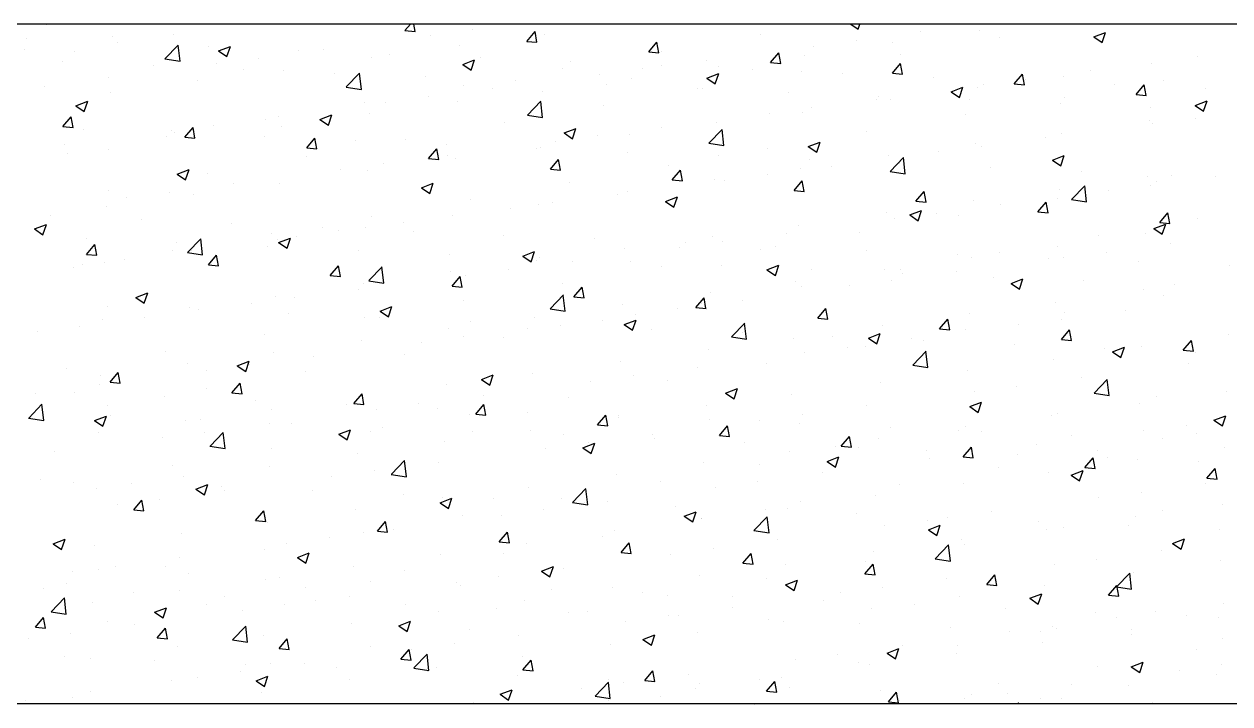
# Model space of a CAD drawing. Header units: millimetres. Extents: x 331487 to 517269, y 198509 to 399936.
# Drawn here: x 436666 to 437376, y 339696 to 340096 of the extents above; entities that cross this region are included whole.
import ezdxf

# ---------------------------------------------------------------- set-up
doc = ezdxf.new("R2010")
doc.units = ezdxf.units.MM
doc.header["$MEASUREMENT"] = 0
doc.layers.add('COLUMN', color=6, linetype='Continuous')

msp = doc.modelspace()

# ---------------------------------------------------------------- linework, layer by layer
at = {"layer": 'COLUMN'}
for p, q in [((448979.83, 340095.96), (420204.35, 340095.96)), ((448984.26, 339695.96), (420604.35, 339695.96))]:
    msp.add_line(p, q, dxfattribs=at)
at = {"layer": 'COLUMN', "color": 2, "linetype": 'Continuous'}
for p, q in [((436679.63, 340095.54), (436679.63, 340095.54)), ((436769.86, 340095.82), (436769.86, 340095.82)), ((436890.53, 340092.11), (436893.76, 340095.96)), ((436896.5, 340091.58), (436895.69, 340095.96)), ((437152.91, 340095.96), (437157.2, 340093.06)), ((437157.2, 340093.06), (437158.17, 340095.96)), ((436667.83, 340087.3), (436667.83, 340087.3)), ((436718.51, 340088.78), (436718.51, 340088.78)), ((436754.22, 340089.58), (436754.22, 340089.58)), ((436890.53, 340092.11), (436896.5, 340091.58)), ((436905.45, 340089.3), (436905.45, 340089.3)), ((436930.48, 340092.59), (436930.48, 340092.59)), ((436962.25, 340085.83), (436967.07, 340091.58)), ((436968.23, 340085.3), (436967.07, 340091.57)), ((436972.94, 340089.87), (436972.94, 340089.87)), ((437100.01, 340089.98), (437100.01, 340089.98)), ((437194.17, 340091.33), (437194.17, 340091.33)), ((437228.8, 340092.06), (437228.8, 340092.06)), ((437240.6, 340088.04), (437240.6, 340088.04)), ((437295.94, 340088.41), (437302.94, 340091.09)), ((437295.94, 340088.41), (437300.92, 340085.05)), ((437300.91, 340085.05), (437302.94, 340091.09)), ((436666.57, 340081.28), (436666.57, 340081.28)), ((436721.22, 340085.05), (436721.22, 340085.05)), ((436749.26, 340075.53), (436757.05, 340083.65)), ((436758.12, 340074.12), (436757.01, 340083.61)), ((436774.6, 340082.79), (436774.6, 340082.79)), ((436780.78, 340080.18), (436787.78, 340082.87)), ((436780.78, 340080.18), (436785.76, 340076.83)), ((436785.75, 340076.82), (436787.78, 340082.87)), ((436827.98, 340080.54), (436827.98, 340080.54)), ((436842.29, 340080.98), (436842.29, 340080.98)), ((436922.43, 340083.47), (436922.43, 340083.47)), ((436962.25, 340085.83), (436968.23, 340085.31)), ((437033.98, 340079.56), (437038.8, 340085.3)), ((437039.95, 340079.03), (437038.8, 340085.3)), ((437131.26, 340083.05), (437131.26, 340083.05)), ((437156.3, 340086.34), (437156.3, 340086.34)), ((437177.46, 340085.02), (437177.46, 340085.02)), ((436688.92, 340073.87), (436688.92, 340073.87)), ((436695.9, 340079.57), (436695.9, 340079.57)), ((436749.22, 340075.49), (436758.12, 340074.11)), ((436804.42, 340075.99), (436804.42, 340075.99)), ((436871.09, 340076.43), (436871.09, 340076.43)), ((436881.36, 340078.28), (436881.36, 340078.28)), ((436924.49, 340072.17), (436931.5, 340074.86)), ((436929.46, 340068.82), (436931.49, 340074.86)), ((436934.74, 340076.03), (436934.74, 340076.03)), ((436988.13, 340073.77), (436988.13, 340073.77)), ((437033.98, 340079.56), (437039.96, 340079.03)), ((437041.69, 340079.97), (437041.69, 340079.97)), ((437068.11, 340074.73), (437068.11, 340074.73)), ((437105.71, 340073.28), (437110.53, 340079.03)), ((437105.71, 340073.28), (437111.68, 340072.76)), ((437111.68, 340072.75), (437110.52, 340079.02)), ((437125.52, 340077.52), (437125.52, 340077.52)), ((437182.29, 340078.03), (437182.29, 340078.03)), ((437357.08, 340076.8), (437357.08, 340076.8)), ((436742.3, 340071.62), (436742.3, 340071.62)), ((436779.38, 340072.7), (436779.38, 340072.7)), ((436795.68, 340069.36), (436795.68, 340069.36)), ((436819.15, 340068.93), (436819.15, 340068.93)), ((436849.06, 340067.1), (436849.06, 340067.1)), ((436855.98, 340058.98), (436863.77, 340067.1)), ((436864.84, 340057.56), (436863.73, 340067.06)), ((436924.49, 340072.17), (436929.47, 340068.82)), ((436983.37, 340069.96), (436983.37, 340069.96)), ((437005.2, 340066.45), (437005.2, 340066.45)), ((437030.24, 340069.75), (437030.24, 340069.75)), ((437041.51, 340071.51), (437041.51, 340071.51)), ((437068.21, 340064.16), (437075.21, 340066.85)), ((437073.18, 340060.81), (437075.21, 340066.85)), ((437075.01, 340071.12), (437075.01, 340071.12)), ((437094.89, 340069.26), (437094.89, 340069.26)), ((437123.97, 340068.02), (437123.97, 340068.02)), ((437148.27, 340067), (437148.27, 340067)), ((437177.43, 340067.01), (437182.25, 340072.75)), ((437177.43, 340067.01), (437183.41, 340066.48)), ((437183.41, 340066.48), (437182.25, 340072.75)), ((437249.16, 340060.73), (437253.98, 340066.48)), ((437255.13, 340060.2), (437253.98, 340066.47)), ((437293.93, 340068.48), (437293.93, 340068.48)), ((437330.04, 340072.67), (437330.04, 340072.67)), ((436678.36, 340059.4), (436678.36, 340059.4)), ((436716.23, 340064.38), (436716.23, 340064.38)), ((436768.64, 340062.53), (436768.64, 340062.53)), ((436855.95, 340058.94), (436864.84, 340057.56)), ((436902.45, 340064.85), (436902.45, 340064.85)), ((436925.05, 340059.95), (436925.05, 340059.95)), ((436955.83, 340062.59), (436955.83, 340062.59)), ((437009.21, 340060.34), (437009.21, 340060.34)), ((437023.67, 340064.08), (437023.67, 340064.08)), ((437068.21, 340064.16), (437073.18, 340060.81)), ((437201.66, 340064.75), (437201.66, 340064.75)), ((437211.92, 340056.15), (437218.92, 340058.84)), ((437216.89, 340052.8), (437218.92, 340058.84)), ((437231.02, 340060.2), (437231.02, 340060.2)), ((437249.16, 340060.73), (437255.13, 340060.21)), ((437255.04, 340062.49), (437255.04, 340062.49)), ((437256.05, 340063.5), (437256.05, 340063.5)), ((437278.1, 340065.17), (437278.1, 340065.17)), ((437308.42, 340060.24), (437308.42, 340060.24)), ((437320.88, 340054.46), (437325.7, 340060.2)), ((437326.86, 340053.93), (437325.7, 340060.2)), ((437337.11, 340063.06), (437337.11, 340063.06)), ((436717.3, 340055.49), (436717.3, 340055.49)), ((436904.17, 340053.15), (436904.17, 340053.15)), ((436942.05, 340058.14), (436942.05, 340058.14)), ((436971.73, 340056.58), (436971.73, 340056.58)), ((437062.59, 340058.08), (437062.59, 340058.08)), ((437065.65, 340058.01), (437065.65, 340058.01)), ((437115.98, 340055.83), (437115.98, 340055.83)), ((437167.86, 340051.89), (437167.86, 340051.89)), ((437169.36, 340053.57), (437169.36, 340053.57)), ((437211.92, 340056.15), (437216.89, 340052.8)), ((437227.59, 340058.77), (437227.59, 340058.77)), ((437278.8, 340053.05), (437278.8, 340053.05)), ((437320.88, 340054.46), (437326.86, 340053.93)), ((437361.8, 340057.98), (437361.8, 340057.98)), ((436696.76, 340047.93), (436703.76, 340050.61)), ((436696.76, 340047.93), (436701.73, 340044.57)), ((436701.73, 340044.57), (436703.76, 340050.61)), ((436866.73, 340049.94), (436866.73, 340049.94)), ((436879.14, 340049.85), (436879.14, 340049.85)), ((436921.22, 340050.18), (436921.22, 340050.18)), ((436962.7, 340042.43), (436970.49, 340050.54)), ((436971.56, 340041.01), (436970.46, 340050.51)), ((437007.33, 340048), (437007.33, 340048)), ((437129.99, 340046.9), (437129.99, 340046.9)), ((437176.24, 340051.73), (437176.24, 340051.73)), ((437222.74, 340051.32), (437222.74, 340051.32)), ((437276.12, 340049.06), (437276.12, 340049.06)), ((437329.5, 340046.8), (437329.5, 340046.8)), ((437355.63, 340048.15), (437362.63, 340050.83)), ((437355.63, 340048.15), (437360.61, 340044.79)), ((437360.6, 340044.79), (437362.63, 340050.83)), ((436689.22, 340035.71), (436694.05, 340041.46)), ((436695.2, 340035.19), (436694.04, 340041.45)), ((436808.41, 340039.93), (436808.41, 340039.93)), ((436815.98, 340041.54), (436815.98, 340041.54)), ((436840.47, 340039.92), (436847.47, 340042.61)), ((436840.47, 340039.92), (436845.45, 340036.56)), ((436845.44, 340036.56), (436847.47, 340042.6)), ((436869.87, 340043.14), (436869.87, 340043.14)), ((436949.01, 340037.99), (436949.01, 340037.99)), ((436962.67, 340042.39), (436971.56, 340041.01)), ((437073.79, 340037.83), (437073.79, 340037.83)), ((437104.96, 340043.61), (437104.96, 340043.61)), ((437124.31, 340044.23), (437124.31, 340044.23)), ((437220.48, 340043.04), (437220.48, 340043.04)), ((437328.82, 340039.38), (437328.82, 340039.38)), ((437355.81, 340040.65), (437355.81, 340040.65)), ((436689.22, 340035.71), (436695.2, 340035.19)), ((436701.32, 340034.22), (436701.32, 340034.22)), ((436753.08, 340033.26), (436753.08, 340033.26)), ((436754.7, 340031.96), (436754.7, 340031.96)), ((436760.95, 340029.44), (436765.77, 340035.18)), ((436766.93, 340028.91), (436765.77, 340035.18)), ((436778.11, 340036.55), (436778.11, 340036.55)), ((436817.94, 340035.64), (436817.94, 340035.64)), ((436984.18, 340031.91), (436991.19, 340034.6)), ((436984.18, 340031.91), (436989.16, 340028.55)), ((436989.16, 340028.55), (436991.18, 340034.6)), ((437022.45, 340030.79), (437022.45, 340030.79)), ((437041.8, 340035.29), (437041.8, 340035.29)), ((437069.43, 340025.88), (437077.22, 340033.99)), ((437078.29, 340024.46), (437077.18, 340033.96)), ((437162.16, 340033.03), (437162.16, 340033.03)), ((437276.88, 340031.88), (437276.88, 340031.88)), ((437330.77, 340037.36), (437330.77, 340037.36)), ((436689.92, 340024.94), (436689.92, 340024.94)), ((436750.09, 340029.92), (436750.09, 340029.92)), ((436760.95, 340029.44), (436766.93, 340028.92)), ((436767.42, 340029.24), (436767.42, 340029.24)), ((436808.08, 340029.71), (436808.08, 340029.71)), ((436832.68, 340023.16), (436837.5, 340028.91)), ((436838.65, 340022.63), (436837.5, 340028.9)), ((436861.47, 340027.45), (436861.47, 340027.45)), ((436890.69, 340027.98), (436890.69, 340027.98)), ((436914.85, 340025.19), (436914.85, 340025.19)), ((436978.89, 340027.01), (436978.89, 340027.01)), ((437003.93, 340030.31), (437003.93, 340030.31)), ((437069.39, 340025.84), (437078.29, 340024.46)), ((437127.9, 340023.9), (437134.9, 340026.59)), ((437127.9, 340023.9), (437132.87, 340020.55)), ((437132.87, 340020.54), (437134.9, 340026.59)), ((437226.37, 340025.48), (437226.37, 340025.48)), ((437229.75, 340024.06), (437229.75, 340024.06)), ((437267.62, 340029.04), (437267.62, 340029.04)), ((436691.78, 340019.91), (436691.78, 340019.91)), ((436716.08, 340022.2), (436716.08, 340022.2)), ((436832.37, 340017.97), (436832.37, 340017.97)), ((436832.68, 340023.16), (436838.65, 340022.64)), ((436904.4, 340016.89), (436909.22, 340022.63)), ((436904.4, 340016.89), (436910.38, 340016.37)), ((436910.38, 340016.36), (436909.22, 340022.63)), ((436915.74, 340018.69), (436915.74, 340018.69)), ((436920, 340016.89), (436920, 340016.89)), ((436968.23, 340022.94), (436968.23, 340022.94)), ((436970.51, 340023.29), (436970.51, 340023.29)), ((436976.13, 340010.61), (436980.95, 340016.36)), ((436982.1, 340010.08), (436980.95, 340016.35)), ((437021.61, 340020.68), (437021.61, 340020.68)), ((437075, 340018.43), (437075, 340018.43)), ((437103.84, 340023.02), (437103.84, 340023.02)), ((437175.03, 340018.44), (437175.03, 340018.44)), ((437176.15, 340009.32), (437183.94, 340017.44)), ((437185.01, 340007.91), (437183.91, 340017.4)), ((437204.71, 340020.76), (437204.71, 340020.76)), ((437271.61, 340015.89), (437278.61, 340018.58)), ((437276.58, 340012.54), (437278.61, 340018.58)), ((436756.45, 340007.67), (436763.45, 340010.35)), ((436761.42, 340004.31), (436763.45, 340010.35)), ((436852.83, 340010.41), (436852.83, 340010.41)), ((436868.66, 340009.85), (436868.66, 340009.85)), ((436877.87, 340013.71), (436877.87, 340013.71)), ((436976.13, 340010.61), (436982.11, 340010.09)), ((437045.52, 340013.01), (437045.52, 340013.01)), ((437047.85, 340004.34), (437052.68, 340010.08)), ((437053.83, 340003.81), (437052.67, 340010.08)), ((437123.09, 340010.94), (437123.09, 340010.94)), ((437128.38, 340016.17), (437128.38, 340016.17)), ((437141.56, 340012.45), (437141.56, 340012.45)), ((437176.12, 340009.29), (437185.01, 340007.91)), ((437181.76, 340013.92), (437181.76, 340013.92)), ((437235.14, 340011.66), (437235.14, 340011.66)), ((437271.61, 340015.89), (437276.58, 340012.54)), ((437288.53, 340009.41), (437288.53, 340009.41)), ((436756.45, 340007.67), (436761.42, 340004.31)), ((436774.06, 340007.96), (436774.06, 340007.96)), ((436789.68, 340002.1), (436789.68, 340002.1)), ((436816.72, 340002.35), (436816.72, 340002.35)), ((436900.16, 339999.66), (436907.16, 340002.34)), ((436905.13, 339996.3), (436907.16, 340002.34)), ((436987.2, 340003), (436987.2, 340003)), ((437047.85, 340004.34), (437053.83, 340003.81)), ((437072.58, 340004.54), (437072.58, 340004.54)), ((437078.65, 340004.16), (437078.65, 340004.16)), ((437103.68, 340007.46), (437103.68, 340007.46)), ((437119.58, 339998.06), (437124.4, 340003.81)), ((437125.56, 339997.53), (437124.4, 340003.8)), ((437327.61, 340006.09), (437327.61, 340006.09)), ((437332.99, 340003.39), (437332.99, 340003.39)), ((437341.91, 340007.15), (437341.91, 340007.15)), ((437367.37, 340006.2), (437367.37, 340006.2)), ((436715.74, 339997.95), (436715.74, 339997.95)), ((436751.8, 339997.11), (436751.8, 339997.11)), ((436766.21, 339995.95), (436766.21, 339995.95)), ((436900.16, 339999.66), (436905.14, 339996.3)), ((437015.49, 339995.85), (437015.49, 339995.85)), ((437021.24, 339997.5), (437021.24, 339997.5)), ((437119.58, 339998.06), (437125.56, 339997.54)), ((437191.31, 339991.79), (437196.13, 339997.53)), ((437197.28, 339991.26), (437196.13, 339997.53)), ((437275.67, 339998.59), (437275.67, 339998.59)), ((437282.88, 339992.77), (437290.67, 340000.89)), ((437291.74, 339991.36), (437290.63, 340000.85)), ((437304.47, 339997.92), (437304.47, 339997.92)), ((437329.5, 340001.21), (437329.5, 340001.21)), ((436714.87, 339988.91), (436714.87, 339988.91)), ((436726.77, 339993.82), (436726.77, 339993.82)), ((436928.88, 339992.99), (436928.88, 339992.99)), ((436969.3, 339990), (436969.3, 339990)), ((436977.62, 339990.86), (436977.62, 339990.86)), ((437043.88, 339991.65), (437050.88, 339994.34)), ((437043.88, 339991.65), (437048.85, 339988.29)), ((437048.85, 339988.29), (437050.87, 339994.33)), ((437191.31, 339991.79), (437197.28, 339991.26)), ((437225.16, 339992.19), (437225.16, 339992.19)), ((437241.31, 339989.6), (437241.31, 339989.6)), ((437263.03, 339985.51), (437267.85, 339991.26)), ((437269.01, 339984.98), (437267.85, 339991.25)), ((437274.67, 339993.38), (437274.67, 339993.38)), ((437282.84, 339992.73), (437291.74, 339991.36)), ((436681.85, 339983.12), (436681.85, 339983.12)), ((436735.23, 339980.86), (436735.23, 339980.86)), ((436870.57, 339982.98), (436870.57, 339982.98)), ((436918.79, 339983.6), (436918.79, 339983.6)), ((436952.59, 339987.57), (436952.59, 339987.57)), ((437173.81, 339985.15), (437173.81, 339985.15)), ((437178.4, 339981.32), (437178.4, 339981.32)), ((437187.59, 339983.64), (437194.59, 339986.33)), ((437187.59, 339983.64), (437192.56, 339980.28)), ((437192.56, 339980.28), (437194.59, 339986.33)), ((437203.44, 339984.62), (437203.44, 339984.62)), ((437216.35, 339983.37), (437216.35, 339983.37)), ((437263.03, 339985.51), (437269.01, 339984.99)), ((437334.76, 339979.24), (437339.58, 339984.98)), ((437340.73, 339978.71), (437339.58, 339984.98)), ((437356.95, 339981.44), (437356.95, 339981.44)), ((436672.43, 339975.41), (436679.43, 339978.1)), ((436672.43, 339975.41), (436677.4, 339972.06)), ((436677.4, 339972.06), (436679.43, 339978.1)), ((436788.61, 339978.61), (436788.61, 339978.61)), ((436841.99, 339976.35), (436841.99, 339976.35)), ((436851.56, 339974.27), (436851.56, 339974.27)), ((436867.44, 339976.56), (436867.44, 339976.56)), ((436889.43, 339979.25), (436889.43, 339979.25)), ((436895.38, 339974.1), (436895.38, 339974.1)), ((437121.87, 339977.65), (437121.87, 339977.65)), ((437331.3, 339975.63), (437338.3, 339978.32)), ((437331.3, 339975.63), (437336.28, 339972.27)), ((437334.76, 339979.24), (437340.74, 339978.71)), ((437336.27, 339972.27), (437338.3, 339978.32)), ((436702.93, 339969.68), (436702.93, 339969.68)), ((436756.31, 339967.43), (436756.31, 339967.43)), ((436762.51, 339961.57), (436770.3, 339969.68)), ((436771.37, 339960.15), (436770.27, 339969.65)), ((436812.25, 339972.96), (436812.25, 339972.96)), ((436815.5, 339969.06), (436815.5, 339969.06)), ((436816.14, 339967.4), (436823.14, 339970.09)), ((436816.14, 339967.4), (436821.11, 339964.05)), ((436821.11, 339964.05), (436823.14, 339970.09)), ((436826.53, 339970.97), (436826.53, 339970.97)), ((436948.76, 339971.84), (436948.76, 339971.84)), ((437002.14, 339969.58), (437002.14, 339969.58)), ((437055.52, 339967.33), (437055.52, 339967.33)), ((437071.36, 339971.25), (437071.36, 339971.25)), ((437077.38, 339968.02), (437077.38, 339968.02)), ((437115.25, 339973.01), (437115.25, 339973.01)), ((437158.03, 339973.36), (437158.03, 339973.36)), ((437298.63, 339971.43), (437298.63, 339971.43)), ((437326.39, 339972.8), (437326.39, 339972.8)), ((437341.07, 339966.76), (437341.07, 339966.76)), ((436703.1, 339960.49), (436707.92, 339966.24)), ((436703.1, 339960.49), (436709.08, 339959.97)), ((436709.07, 339959.97), (436707.92, 339966.23)), ((436753.93, 339962.95), (436753.93, 339962.95)), ((436762.48, 339961.53), (436771.37, 339960.15)), ((436763.37, 339962.66), (436763.37, 339962.66)), ((436764.99, 339962.66), (436764.99, 339962.66)), ((436774.83, 339954.22), (436779.65, 339959.96)), ((436780.8, 339953.69), (436779.64, 339959.96)), ((436809.7, 339965.17), (436809.7, 339965.17)), ((436863.08, 339962.92), (436863.08, 339962.92)), ((436916.46, 339960.66), (436916.46, 339960.66)), ((436959.85, 339959.39), (436966.85, 339962.08)), ((436964.82, 339956.04), (436966.85, 339962.08)), ((437020.02, 339964.21), (437020.02, 339964.21)), ((437052.34, 339964.72), (437052.34, 339964.72)), ((437099.71, 339963.35), (437099.71, 339963.35)), ((437108.9, 339965.07), (437108.9, 339965.07)), ((437162.29, 339962.82), (437162.29, 339962.82)), ((437215.67, 339960.56), (437215.67, 339960.56)), ((437240.31, 339961.42), (437240.31, 339961.42)), ((437274.45, 339965.3), (437274.45, 339965.3)), ((437303.19, 339961.77), (437303.19, 339961.77)), ((436695.61, 339952.94), (436695.61, 339952.94)), ((436700.46, 339954.38), (436700.46, 339954.38)), ((436713.65, 339955.62), (436713.65, 339955.62)), ((436725.5, 339957.67), (436725.5, 339957.67)), ((436774.83, 339954.22), (436780.8, 339953.7)), ((436846.55, 339947.94), (436851.37, 339953.69)), ((436852.53, 339947.42), (436851.37, 339953.68)), ((436869.24, 339945.02), (436877.03, 339953.13)), ((436878.1, 339943.6), (436876.99, 339953.1)), ((436959.85, 339959.39), (436964.83, 339956.04)), ((436968.08, 339956.71), (436968.08, 339956.71)), ((436969.84, 339958.41), (436969.84, 339958.41)), ((436989.19, 339956.41), (436989.19, 339956.41)), ((437023.23, 339956.15), (437023.23, 339956.15)), ((437041.39, 339953.34), (437041.39, 339953.34)), ((437076.61, 339953.9), (437076.61, 339953.9)), ((437103.57, 339951.39), (437110.57, 339954.07)), ((437108.54, 339948.03), (437110.56, 339954.07)), ((437223.94, 339958.9), (437223.94, 339958.9)), ((437269.05, 339958.31), (437269.05, 339958.31)), ((437278.16, 339958.48), (437278.16, 339958.48)), ((437322.43, 339956.05), (437322.43, 339956.05)), ((437375.82, 339953.8), (437375.82, 339953.8)), ((436846.55, 339947.94), (436852.53, 339947.42)), ((436917.57, 339950.31), (436917.57, 339950.31)), ((436918.28, 339941.67), (436923.1, 339947.41)), ((436924.25, 339941.14), (436923.1, 339947.41)), ((436926.28, 339948.13), (436926.28, 339948.13)), ((436951.31, 339951.42), (436951.31, 339951.42)), ((437103.57, 339951.39), (437108.54, 339948.03)), ((437129.99, 339951.64), (437129.99, 339951.64)), ((437172.6, 339951.86), (437172.6, 339951.86)), ((437181.99, 339951.4), (437181.99, 339951.4)), ((437183.37, 339949.39), (437183.37, 339949.39)), ((437215, 339950.16), (437215, 339950.16)), ((437236.75, 339947.13), (437236.75, 339947.13)), ((437247.28, 339943.38), (437254.28, 339946.06)), ((437252.25, 339940.02), (437254.28, 339946.06)), ((436863.13, 339939.81), (436863.13, 339939.81)), ((436866.23, 339943.27), (436866.23, 339943.27)), ((436869.2, 339944.98), (436878.1, 339943.6)), ((436918.28, 339941.67), (436924.25, 339941.15)), ((436983.07, 339943.33), (436983.07, 339943.33)), ((436990, 339935.39), (436994.82, 339941.14)), ((436995.98, 339934.86), (436994.82, 339941.13)), ((437120.66, 339944.36), (437120.66, 339944.36)), ((437123.67, 339941.39), (437123.67, 339941.39)), ((437152.1, 339941.88), (437152.1, 339941.88)), ((437177.13, 339945.17), (437177.13, 339945.17)), ((437247.28, 339943.38), (437252.25, 339940.02)), ((437290.14, 339944.87), (437290.14, 339944.87)), ((437325.17, 339939.51), (437325.17, 339939.51)), ((437343.52, 339942.62), (437343.52, 339942.62)), ((436732.12, 339935.15), (436739.12, 339937.84)), ((436732.12, 339935.15), (436737.09, 339931.8)), ((436737.09, 339931.79), (436739.12, 339937.84)), ((436800.22, 339931.53), (436800.22, 339931.53)), ((436814.29, 339935.77), (436814.29, 339935.77)), ((436825.25, 339934.83), (436825.25, 339934.83)), ((436924.76, 339933.32), (436924.76, 339933.32)), ((436975.96, 339928.46), (436983.75, 339936.58)), ((436984.82, 339927.05), (436983.72, 339936.55)), ((436990, 339935.39), (436995.98, 339934.87)), ((437061.73, 339929.12), (437066.55, 339934.86)), ((437065.35, 339931.38), (437065.35, 339931.38)), ((437067.7, 339928.59), (437066.55, 339934.86)), ((437070.15, 339937.96), (437070.15, 339937.96)), ((437088.94, 339933.56), (437088.94, 339933.56)), ((437273.23, 339932.01), (437273.23, 339932.01)), ((437336.82, 339936.43), (437336.82, 339936.43)), ((436715.33, 339930.03), (436715.33, 339930.03)), ((436763.78, 339929.37), (436763.78, 339929.37)), ((436768.72, 339927.78), (436768.72, 339927.78)), ((436822.1, 339925.52), (436822.1, 339925.52)), ((436875.83, 339927.14), (436882.83, 339929.83)), ((436875.83, 339927.14), (436880.81, 339923.79)), ((436880.8, 339923.79), (436882.83, 339929.83)), ((436975.93, 339928.43), (436984.82, 339927.05)), ((437018.8, 339930.92), (437018.8, 339930.92)), ((437026.04, 339925.28), (437026.04, 339925.28)), ((437051.07, 339928.58), (437051.07, 339928.58)), ((437061.73, 339929.12), (437067.71, 339928.6)), ((437133.46, 339922.84), (437138.28, 339928.59)), ((437139.43, 339922.31), (437138.27, 339928.58)), ((437222.72, 339925.61), (437222.72, 339925.61)), ((437278.5, 339926.42), (437278.5, 339926.42)), ((437314.76, 339927.32), (437314.76, 339927.32)), ((436699.19, 339918.23), (436699.19, 339918.23)), ((436712.43, 339922.33), (436712.43, 339922.33)), ((436737.06, 339923.22), (436737.06, 339923.22)), ((436866.44, 339923.31), (436866.44, 339923.31)), ((436875.48, 339923.26), (436875.48, 339923.26)), ((436916.35, 339917.02), (436916.35, 339917.02)), ((436928.86, 339921.01), (436928.86, 339921.01)), ((436962.88, 339916.97), (436962.88, 339916.97)), ((436966.86, 339923.42), (436966.86, 339923.42)), ((436982.25, 339918.75), (436982.25, 339918.75)), ((437007.04, 339921.37), (437007.04, 339921.37)), ((437019.54, 339919.13), (437026.55, 339921.82)), ((437019.54, 339919.13), (437024.52, 339915.78)), ((437024.51, 339915.78), (437026.54, 339921.82)), ((437082.69, 339911.91), (437090.48, 339920.03)), ((437091.55, 339910.5), (437090.44, 339919.99)), ((437133.46, 339922.84), (437139.43, 339922.32)), ((437171.38, 339918.57), (437171.38, 339918.57)), ((437205.18, 339916.57), (437210, 339922.31)), ((437211.16, 339916.04), (437210, 339922.31)), ((437251.85, 339919.03), (437251.85, 339919.03)), ((437276.89, 339922.33), (437276.89, 339922.33)), ((436674.16, 339914.93), (436674.16, 339914.93)), ((436808.12, 339913.3), (436808.12, 339913.3)), ((436865.01, 339909.98), (436865.01, 339909.98)), ((436925.01, 339911.98), (436925.01, 339911.98)), ((436948.72, 339911.36), (436948.72, 339911.36)), ((437035.63, 339916.5), (437035.63, 339916.5)), ((437082.65, 339911.87), (437091.55, 339910.5)), ((437089.01, 339914.24), (437089.01, 339914.24)), ((437119.44, 339911.07), (437119.44, 339911.07)), ((437142.39, 339911.99), (437142.39, 339911.99)), ((437163.26, 339911.12), (437170.26, 339913.81)), ((437163.26, 339911.12), (437168.23, 339907.77)), ((437168.23, 339907.77), (437170.26, 339913.81)), ((437188.7, 339910.72), (437188.7, 339910.72)), ((437205.18, 339916.57), (437211.16, 339916.05)), ((437220.18, 339916.41), (437220.18, 339916.41)), ((437276.91, 339910.29), (437281.73, 339916.04)), ((437276.91, 339910.29), (437282.89, 339909.77)), ((437282.88, 339909.76), (437281.73, 339916.03)), ((437375.3, 339913.26), (437375.3, 339913.26)), ((436749.8, 339903.29), (436749.8, 339903.29)), ((436899.97, 339908.69), (436899.97, 339908.69)), ((437068.93, 339904.67), (437068.93, 339904.67)), ((437150.82, 339905.73), (437150.82, 339905.73)), ((437161.86, 339906.4), (437161.86, 339906.4)), ((437189.41, 339895.36), (437197.2, 339903.48)), ((437195.77, 339909.73), (437195.77, 339909.73)), ((437198.27, 339893.94), (437197.16, 339903.44)), ((437249.16, 339907.48), (437249.16, 339907.48)), ((437302.54, 339905.22), (437302.54, 339905.22)), ((437306.97, 339903.12), (437313.97, 339905.8)), ((437306.97, 339903.12), (437311.94, 339899.76)), ((437311.94, 339899.76), (437313.97, 339905.8)), ((437323.96, 339906.22), (437323.96, 339906.22)), ((437348.63, 339904.02), (437353.45, 339909.76)), ((437348.63, 339904.02), (437354.61, 339903.49)), ((437354.61, 339903.49), (437353.45, 339909.76)), ((437355.92, 339902.97), (437355.92, 339902.97)), ((436762.56, 339896.08), (436762.56, 339896.08)), ((436791.81, 339894.89), (436798.81, 339897.58)), ((436796.78, 339891.53), (436798.81, 339897.57)), ((436813.07, 339902.48), (436813.07, 339902.48)), ((436836.82, 339900.37), (436836.82, 339900.37)), ((436890.4, 339901.35), (436890.4, 339901.35)), ((437017.59, 339897.63), (437017.59, 339897.63)), ((437103.54, 339896.39), (437103.54, 339896.39)), ((437125.79, 339902.44), (437125.79, 339902.44)), ((437272.02, 339898.72), (437272.02, 339898.72)), ((437351.61, 339896.19), (437351.61, 339896.19)), ((436691.48, 339893.28), (436691.48, 339893.28)), ((436711.22, 339889.04), (436711.22, 339889.04)), ((436716.97, 339885.28), (436721.8, 339891.02)), ((436722.95, 339884.75), (436721.79, 339891.01)), ((436773.91, 339892.09), (436773.91, 339892.09)), ((436791.81, 339894.89), (436796.78, 339891.53)), ((436798.95, 339895.39), (436798.95, 339895.39)), ((436832.08, 339891.34), (436832.08, 339891.34)), ((436935.52, 339886.88), (436942.52, 339889.57)), ((436940.49, 339883.52), (436942.52, 339889.57)), ((436965.65, 339890.13), (436965.65, 339890.13)), ((437024.76, 339889.14), (437024.76, 339889.14)), ((437062.64, 339894.12), (437062.64, 339894.12)), ((437189.38, 339895.32), (437198.27, 339893.94)), ((437221.51, 339892.32), (437221.51, 339892.32)), ((436710.76, 339883.77), (436710.76, 339883.77)), ((436716.97, 339885.28), (436722.95, 339884.75)), ((436788.7, 339879), (436793.52, 339884.75)), ((436794.68, 339878.47), (436793.52, 339884.74)), ((436915.14, 339883.73), (436915.14, 339883.73)), ((436935.52, 339886.88), (436940.5, 339883.52)), ((436999.73, 339885.84), (436999.73, 339885.84)), ((437045.23, 339886.38), (437045.23, 339886.38)), ((437079.23, 339878.87), (437086.24, 339881.56)), ((437084.21, 339875.51), (437086.23, 339881.56)), ((437170.16, 339885.28), (437170.16, 339885.28)), ((437250.58, 339882.89), (437250.58, 339882.89)), ((437288.45, 339887.87), (437288.45, 339887.87)), ((437296.14, 339878.81), (437303.92, 339886.93)), ((437304.99, 339877.39), (437303.89, 339886.89)), ((436672.88, 339878.79), (436672.88, 339878.79)), ((436695.86, 339878.93), (436695.86, 339878.93)), ((436749.24, 339876.68), (436749.24, 339876.68)), ((436773.76, 339881.33), (436773.76, 339881.33)), ((436788.7, 339879), (436794.68, 339878.48)), ((436802.62, 339874.42), (436802.62, 339874.42)), ((436860.43, 339872.72), (436865.25, 339878.47)), ((436863.79, 339876.69), (436863.79, 339876.69)), ((436866.4, 339872.2), (436865.25, 339878.46)), ((436936.57, 339877.53), (436936.57, 339877.53)), ((436986.91, 339876.37), (436986.91, 339876.37)), ((437079.23, 339878.87), (437084.21, 339875.52)), ((437118.23, 339877.78), (437118.23, 339877.78)), ((437225.55, 339879.59), (437225.55, 339879.59)), ((437296.1, 339878.77), (437304.99, 339877.39)), ((437332.69, 339876.76), (437332.69, 339876.76)), ((437374.08, 339879.97), (437374.08, 339879.97)), ((436669.05, 339864.16), (436676.84, 339872.27)), ((436677.91, 339862.74), (436676.8, 339872.24)), ((436715.44, 339871.32), (436715.44, 339871.32)), ((436811.86, 339869.19), (436811.86, 339869.19)), ((436856.01, 339872.17), (436856.01, 339872.17)), ((436860.43, 339872.72), (436866.4, 339872.2)), ((436873.67, 339869.24), (436873.67, 339869.24)), ((436898.7, 339872.54), (436898.7, 339872.54)), ((436909.39, 339869.91), (436909.39, 339869.91)), ((436932.15, 339866.45), (436936.97, 339872.19)), ((436938.13, 339865.92), (436936.97, 339872.19)), ((436962.77, 339867.65), (436962.77, 339867.65)), ((437067.71, 339871.38), (437067.71, 339871.38)), ((437162.39, 339871.28), (437162.39, 339871.28)), ((437222.95, 339870.86), (437229.95, 339873.55)), ((437222.95, 339870.86), (437227.92, 339867.51)), ((437227.92, 339867.51), (437229.95, 339873.55)), ((437322.74, 339872.93), (437322.74, 339872.93)), ((436669.01, 339864.12), (436677.91, 339862.74)), ((436707.79, 339862.64), (436714.79, 339865.32)), ((436707.79, 339862.64), (436712.76, 339859.28)), ((436712.76, 339859.28), (436714.78, 339865.32)), ((436716.95, 339865.5), (436716.95, 339865.5)), ((436761.34, 339862.79), (436761.34, 339862.79)), ((436770.33, 339863.24), (436770.33, 339863.24)), ((436810.51, 339860.93), (436810.51, 339860.93)), ((436823.71, 339860.99), (436823.71, 339860.99)), ((436928.59, 339866.36), (436928.59, 339866.36)), ((436932.15, 339866.45), (436938.13, 339865.93)), ((437003.88, 339860.17), (437008.7, 339865.92)), ((437003.88, 339860.17), (437009.86, 339859.65)), ((437009.85, 339859.65), (437008.7, 339865.91)), ((437016.15, 339865.4), (437016.15, 339865.4)), ((437016.37, 339864.34), (437016.37, 339864.34)), ((437069.54, 339863.14), (437069.54, 339863.14)), ((437099.48, 339863), (437099.48, 339863)), ((437122.92, 339860.89), (437122.92, 339860.89)), ((437124.52, 339866.29), (437124.52, 339866.29)), ((437270.8, 339865.44), (437270.8, 339865.44)), ((437274.37, 339866.75), (437274.37, 339866.75)), ((437366.66, 339862.85), (437373.66, 339865.54)), ((437366.66, 339862.85), (437371.63, 339859.5)), ((437371.63, 339859.5), (437373.66, 339865.54)), ((436710, 339855.75), (436710, 339855.75)), ((436772.64, 339855.94), (436772.64, 339855.94)), ((436775.77, 339847.6), (436783.56, 339855.72)), ((436784.63, 339846.19), (436783.53, 339855.69)), ((436851.5, 339854.63), (436858.5, 339857.31)), ((436851.5, 339854.63), (436856.47, 339851.27)), ((436856.47, 339851.27), (436858.5, 339857.31)), ((436870.27, 339856.35), (436870.27, 339856.35)), ((436877.09, 339858.73), (436877.09, 339858.73)), ((436930.47, 339856.48), (436930.47, 339856.48)), ((436964.43, 339856.84), (436964.43, 339856.84)), ((436983.86, 339854.22), (436983.86, 339854.22)), ((437036.33, 339854.68), (437036.33, 339854.68)), ((437075.6, 339853.9), (437080.43, 339859.64)), ((437075.6, 339853.9), (437081.58, 339853.38)), ((437081.58, 339853.37), (437080.42, 339859.64)), ((437147.33, 339847.62), (437152.15, 339853.37)), ((437153.31, 339847.1), (437152.15, 339853.36)), ((437176.3, 339858.63), (437176.3, 339858.63)), ((437216.05, 339856.74), (437216.05, 339856.74)), ((437220.29, 339859.03), (437220.29, 339859.03)), ((437229.68, 339856.38), (437229.68, 339856.38)), ((437283.07, 339854.12), (437283.07, 339854.12)), ((437325.3, 339856.75), (437325.3, 339856.75)), ((437350.34, 339860.04), (437350.34, 339860.04)), ((437356.65, 339854.81), (437356.65, 339854.81)), ((436747.6, 339852.65), (436747.6, 339852.65)), ((436775.74, 339847.57), (436784.63, 339846.19)), ((436811.95, 339846.34), (436811.95, 339846.34)), ((436913.92, 339850.44), (436913.92, 339850.44)), ((436973.42, 339846.4), (436973.42, 339846.4)), ((436995.21, 339846.62), (437002.21, 339849.31)), ((436995.21, 339846.62), (437000.19, 339843.26)), ((436998.46, 339849.7), (436998.46, 339849.7)), ((437000.18, 339843.26), (437002.21, 339849.3)), ((437037.24, 339851.97), (437037.24, 339851.97)), ((437090.62, 339849.71), (437090.62, 339849.71)), ((437144, 339847.46), (437144, 339847.46)), ((437147.33, 339847.62), (437153.31, 339847.1)), ((437157.73, 339846.73), (437157.73, 339846.73)), ((437168.95, 339851.99), (437168.95, 339851.99)), ((437219.06, 339841.35), (437223.88, 339847.09)), ((437225.03, 339840.82), (437223.88, 339847.09)), ((437262.15, 339848.43), (437262.15, 339848.43)), ((437336.45, 339851.87), (437336.45, 339851.87)), ((437372.87, 339846.68), (437372.87, 339846.68)), ((436684.45, 339844.33), (436684.45, 339844.33)), ((436862.58, 339843.4), (436862.58, 339843.4)), ((436882.5, 339831.05), (436890.29, 339839.17)), ((436891.36, 339829.64), (436890.25, 339839.13)), ((437117.01, 339844.5), (437117.01, 339844.5)), ((437138.93, 339838.61), (437145.93, 339841.3)), ((437143.9, 339835.25), (437145.92, 339841.3)), ((437197.39, 339845.2), (437197.39, 339845.2)), ((437199.24, 339840.15), (437199.24, 339840.15)), ((437219.06, 339841.35), (437225.03, 339840.83)), ((437224.27, 339843.45), (437224.27, 339843.45)), ((437250.77, 339842.94), (437250.77, 339842.94)), ((437290.78, 339835.07), (437295.6, 339840.82)), ((437296.76, 339834.54), (437295.6, 339840.81)), ((437298.33, 339844.8), (437298.33, 339844.8)), ((437304.15, 339840.69), (437304.15, 339840.69)), ((437321.53, 339839.64), (437321.53, 339839.64)), ((436753.63, 339836.33), (436753.63, 339836.33)), ((436810.64, 339835.9), (436810.64, 339835.9)), ((436872.39, 339833.1), (436872.39, 339833.1)), ((436910.27, 339838.09), (436910.27, 339838.09)), ((437066.5, 339838.09), (437066.5, 339838.09)), ((437099.42, 339836.72), (437099.42, 339836.72)), ((437136.08, 339831.84), (437136.08, 339831.84)), ((437138.93, 339838.61), (437143.9, 339835.25)), ((437240.01, 339834.79), (437240.01, 339834.79)), ((437269.59, 339832.15), (437269.59, 339832.15)), ((437282.64, 339830.6), (437289.64, 339833.29)), ((437287.61, 339827.24), (437289.64, 339833.29)), ((437290.78, 339835.07), (437296.76, 339834.55)), ((437357.53, 339838.43), (437357.53, 339838.43)), ((437362.51, 339828.8), (437367.33, 339834.54)), ((437368.48, 339828.27), (437367.33, 339834.54)), ((436675.97, 339828.1), (436675.97, 339828.1)), ((436695.31, 339826.31), (436695.31, 339826.31)), ((436729.35, 339825.85), (436729.35, 339825.85)), ((436760.13, 339829.5), (436760.13, 339829.5)), ((436767.48, 339822.37), (436774.48, 339825.06)), ((436772.45, 339819.02), (436774.48, 339825.06)), ((436847.36, 339829.8), (436847.36, 339829.8)), ((436882.46, 339831.01), (436891.36, 339829.64)), ((437015.16, 339831.05), (437015.16, 339831.05)), ((437041.1, 339826.71), (437041.1, 339826.71)), ((437098.21, 339826.85), (437098.21, 339826.85)), ((437181.7, 339824.78), (437181.7, 339824.78)), ((437219.08, 339825.74), (437219.08, 339825.74)), ((437282.64, 339830.6), (437287.61, 339827.24)), ((437361.9, 339825.59), (437361.9, 339825.59)), ((437362.51, 339828.8), (437368.49, 339828.28)), ((436708.79, 339822.46), (436708.79, 339822.46)), ((436767.48, 339822.37), (436772.45, 339819.02)), ((436782.73, 339823.59), (436782.73, 339823.59)), ((436784.2, 339821.49), (436784.2, 339821.49)), ((436836.11, 339821.33), (436836.11, 339821.33)), ((436889.49, 339819.08), (436889.49, 339819.08)), ((436963.22, 339823.55), (436963.22, 339823.55)), ((436989.22, 339814.5), (436997.01, 339822.62)), ((436998.08, 339813.08), (436996.97, 339822.58)), ((437073.18, 339823.56), (437073.18, 339823.56)), ((437167.73, 339818.7), (437167.73, 339818.7)), ((437324.03, 339820.6), (437324.03, 339820.6)), ((436721.3, 339813.21), (436721.3, 339813.21)), ((436730.85, 339810.06), (436735.67, 339815.8)), ((436736.82, 339809.53), (436735.67, 339815.8)), ((436746.33, 339816.5), (436746.33, 339816.5)), ((436911.19, 339814.36), (436918.19, 339817.05)), ((436911.19, 339814.36), (436916.16, 339811.01)), ((436912.71, 339817.15), (436912.71, 339817.15)), ((436916.16, 339811.01), (436918.19, 339817.05)), ((436942.88, 339816.82), (436942.88, 339816.82)), ((436982.78, 339816.7), (436982.78, 339816.7)), ((436989.19, 339814.46), (436998.08, 339813.08)), ((436996.26, 339814.57), (436996.26, 339814.57)), ((437010.02, 339815.24), (437010.02, 339815.24)), ((437049.64, 339812.31), (437049.64, 339812.31)), ((437115.79, 339811.21), (437115.79, 339811.21)), ((437123.38, 339814.77), (437123.38, 339814.77)), ((437298.99, 339817.31), (437298.99, 339817.31)), ((437371.65, 339813.4), (437371.65, 339813.4)), ((436730.85, 339810.06), (436736.83, 339809.53)), ((436802.58, 339803.78), (436807.4, 339809.53)), ((436802.58, 339803.78), (436808.55, 339803.26)), ((436808.55, 339803.25), (436807.39, 339809.52)), ((436861.36, 339810.11), (436861.36, 339810.11)), ((436924.46, 339806.69), (436924.46, 339806.69)), ((436947.11, 339806.96), (436947.11, 339806.96)), ((436972.15, 339810.25), (436972.15, 339810.25)), ((437054.9, 339806.36), (437061.9, 339809.04)), ((437054.9, 339806.36), (437059.88, 339803)), ((437059.87, 339803), (437061.9, 339809.04)), ((437065.06, 339804.75), (437065.06, 339804.75)), ((437065.28, 339804.8), (437065.28, 339804.8)), ((437095.94, 339797.95), (437103.73, 339806.07)), ((437103.02, 339810.06), (437103.02, 339810.06)), ((437104.8, 339796.53), (437103.7, 339806.03)), ((437156.41, 339807.8), (437156.41, 339807.8)), ((437197.97, 339804.01), (437197.97, 339804.01)), ((437209.79, 339805.55), (437209.79, 339805.55)), ((437235.84, 339808.99), (437235.84, 339808.99)), ((437320.31, 339806.35), (437320.31, 339806.35)), ((437336.52, 339809.8), (437336.52, 339809.8)), ((436809.42, 339802.61), (436809.42, 339802.61)), ((436866.14, 339796.68), (436866.14, 339796.68)), ((436874.3, 339797.51), (436879.12, 339803.25)), ((436874.3, 339797.51), (436880.28, 339796.98)), ((436880.28, 339796.98), (436879.12, 339803.25)), ((436883.96, 339798.64), (436883.96, 339798.64)), ((436946.03, 339791.23), (436950.85, 339796.98)), ((436952, 339790.7), (436950.85, 339796.97)), ((437013.94, 339797.76), (437013.94, 339797.76)), ((437095.91, 339797.91), (437104.8, 339796.53)), ((437172.93, 339800.71), (437172.93, 339800.71)), ((437198.62, 339798.35), (437205.62, 339801.03)), ((437198.62, 339798.35), (437203.59, 339794.99)), ((437203.59, 339794.99), (437205.61, 339801.03)), ((437263.17, 339803.29), (437263.17, 339803.29)), ((437268.37, 339798.86), (437268.37, 339798.86)), ((437278.21, 339799.79), (437278.21, 339799.79)), ((437316.55, 339801.03), (437316.55, 339801.03)), ((437369.93, 339798.78), (437369.93, 339798.78)), ((436683.45, 339790.12), (436690.46, 339792.81)), ((436683.45, 339790.12), (436688.43, 339786.77)), ((436688.43, 339786.76), (436690.45, 339792.81)), ((436707.57, 339789.17), (436707.57, 339789.17)), ((436758.91, 339796.21), (436758.91, 339796.21)), ((436821.05, 339790.36), (436821.05, 339790.36)), ((436846.09, 339793.66), (436846.09, 339793.66)), ((436946.03, 339791.23), (436952.01, 339790.71)), ((436962, 339790.27), (436962, 339790.27)), ((437006.74, 339794.74), (437006.74, 339794.74)), ((437017.75, 339784.96), (437022.57, 339790.7)), ((437023.73, 339784.43), (437022.57, 339790.69)), ((437109.78, 339792.4), (437109.78, 339792.4)), ((437202.67, 339781.4), (437210.46, 339789.51)), ((437211.53, 339779.98), (437210.42, 339789.48)), ((437217.86, 339792.45), (437217.86, 339792.45)), ((437219.89, 339789.78), (437219.89, 339789.78)), ((437342.33, 339790.34), (437349.33, 339793.03)), ((437342.33, 339790.34), (437347.3, 339786.98)), ((437347.3, 339786.98), (437349.33, 339793.02)), ((436757.9, 339782.05), (436757.9, 339782.05)), ((436807.82, 339786.67), (436807.82, 339786.67)), ((436827.17, 339782.11), (436834.17, 339784.8)), ((436827.17, 339782.11), (436832.14, 339778.76)), ((436832.14, 339778.76), (436834.17, 339784.8)), ((436911.49, 339783.86), (436911.49, 339783.86)), ((436948.42, 339784.73), (436948.42, 339784.73)), ((437017.75, 339784.96), (437023.73, 339784.43)), ((437046.87, 339784.11), (437046.87, 339784.11)), ((437071.9, 339787.41), (437071.9, 339787.41)), ((437089.48, 339778.68), (437094.3, 339784.43)), ((437095.46, 339778.15), (437094.3, 339784.42)), ((437166.52, 339785.41), (437166.52, 339785.41)), ((437335.59, 339786.15), (437335.59, 339786.15)), ((436720.02, 339777.06), (436720.02, 339777.06)), ((436749.5, 339776.66), (436749.5, 339776.66)), ((436860.15, 339776.82), (436860.15, 339776.82)), ((436970.88, 339774.1), (436977.88, 339776.79)), ((436975.85, 339770.75), (436977.88, 339776.79)), ((436983.71, 339775.8), (436983.71, 339775.8)), ((437089.48, 339778.68), (437095.46, 339778.16)), ((437114.58, 339777.92), (437114.58, 339777.92)), ((437161.21, 339772.4), (437166.03, 339778.15)), ((437161.57, 339779.77), (437161.57, 339779.77)), ((437167.18, 339771.88), (437166.02, 339778.14)), ((437202.63, 339781.36), (437211.53, 339779.98)), ((437272.69, 339777.87), (437272.69, 339777.87)), ((437297.72, 339781.16), (437297.72, 339781.16)), ((437370.44, 339780.11), (437370.44, 339780.11)), ((436694.99, 339773.77), (436694.99, 339773.77)), ((436709.87, 339774.75), (436709.87, 339774.75)), ((436763.26, 339772.49), (436763.26, 339772.49)), ((436808.21, 339769.32), (436808.21, 339769.32)), ((436816.64, 339770.23), (436816.64, 339770.23)), ((436870.02, 339767.98), (436870.02, 339767.98)), ((436890.1, 339774.72), (436890.1, 339774.72)), ((436945.84, 339770.81), (436945.84, 339770.81)), ((436970.88, 339774.1), (436975.85, 339770.75)), ((437064.07, 339771.51), (437064.07, 339771.51)), ((437103.25, 339769.76), (437103.25, 339769.76)), ((437114.59, 339766.09), (437121.6, 339768.78)), ((437119.56, 339762.74), (437121.59, 339768.78)), ((437161.21, 339772.4), (437167.18, 339771.88)), ((437209.53, 339769.55), (437209.53, 339769.55)), ((437232.93, 339766.13), (437237.75, 339771.87)), ((437238.91, 339765.6), (437237.75, 339771.87)), ((437309.39, 339764.84), (437317.18, 339772.96)), ((437318.25, 339763.43), (437317.15, 339772.93)), ((437319.09, 339773.07), (437319.09, 339773.07)), ((436677.58, 339763.57), (436677.58, 339763.57)), ((436691.19, 339766.65), (436691.19, 339766.65)), ((436730.96, 339761.31), (436730.96, 339761.31)), ((436757.7, 339762.92), (436757.7, 339762.92)), ((436831.78, 339764.71), (436831.78, 339764.71)), ((436920.81, 339767.52), (436920.81, 339767.52)), ((436923.4, 339765.72), (436923.4, 339765.72)), ((436976.79, 339763.47), (436976.79, 339763.47)), ((437012.72, 339764.47), (437012.72, 339764.47)), ((437030.17, 339761.21), (437030.17, 339761.21)), ((437114.59, 339766.09), (437119.57, 339762.74)), ((437146.63, 339761.27), (437146.63, 339761.27)), ((437171.66, 339764.56), (437171.66, 339764.56)), ((437232.93, 339766.13), (437238.91, 339765.61)), ((437258.31, 339758.09), (437265.31, 339760.77)), ((437263.28, 339754.73), (437265.31, 339760.77)), ((437267.15, 339765.57), (437267.15, 339765.57)), ((437304.66, 339759.85), (437309.48, 339765.6)), ((437309.36, 339764.81), (437318.25, 339763.43)), ((437310.63, 339759.33), (437309.48, 339765.59)), ((436682.31, 339750.19), (436690.1, 339758.31)), ((436691.16, 339748.78), (436690.06, 339758.27)), ((436706.35, 339755.88), (436706.35, 339755.88)), ((436773.47, 339754.7), (436773.47, 339754.7)), ((436784.34, 339759.06), (436784.34, 339759.06)), ((436819.78, 339754.22), (436819.78, 339754.22)), ((436837.72, 339756.8), (436837.72, 339756.8)), ((436857.65, 339759.2), (436857.65, 339759.2)), ((436891.11, 339754.55), (436891.11, 339754.55)), ((436960.78, 339756.98), (436960.78, 339756.98)), ((437044.93, 339759.75), (437044.93, 339759.75)), ((437083.55, 339758.96), (437083.55, 339758.96)), ((437136.93, 339756.7), (437136.93, 339756.7)), ((437190.31, 339754.45), (437190.31, 339754.45)), ((437216.64, 339759.17), (437216.64, 339759.17)), ((437258.31, 339758.09), (437263.28, 339754.73)), ((437304.66, 339759.85), (437310.64, 339759.33)), ((437372.44, 339755.02), (437372.44, 339755.02)), ((436673, 339741.11), (436677.82, 339746.86)), ((436678.97, 339740.58), (436677.82, 339746.85)), ((436682.27, 339750.15), (436691.17, 339748.78)), ((436743.15, 339749.86), (436750.15, 339752.55)), ((436743.15, 339749.86), (436748.12, 339746.5)), ((436748.12, 339746.5), (436750.14, 339752.54)), ((436794.75, 339750.92), (436794.75, 339750.92)), ((436910.27, 339750.57), (436910.27, 339750.57)), ((436944.49, 339752.29), (436944.49, 339752.29)), ((436986.61, 339749.74), (436986.61, 339749.74)), ((436997.87, 339750.04), (436997.87, 339750.04)), ((437045.6, 339747.97), (437045.6, 339747.97)), ((437051.25, 339747.78), (437051.25, 339747.78)), ((437083.47, 339752.95), (437083.47, 339752.95)), ((437165.3, 339752.12), (437165.3, 339752.12)), ((437243.7, 339752.19), (437243.7, 339752.19)), ((437297.08, 339749.94), (437297.08, 339749.94)), ((437309.29, 339746.71), (437309.29, 339746.71)), ((437332.4, 339750.13), (437332.4, 339750.13)), ((437350.46, 339747.68), (437350.46, 339747.68)), ((437369.22, 339746.82), (437369.22, 339746.82)), ((436673, 339741.11), (436678.98, 339740.59)), ((436715.15, 339744.69), (436715.15, 339744.69)), ((436731.59, 339742.61), (436731.59, 339742.61)), ((436744.73, 339734.84), (436749.55, 339740.58)), ((436750.7, 339734.31), (436749.54, 339740.58)), ((436789.03, 339733.64), (436796.82, 339741.76)), ((436797.89, 339732.22), (436796.78, 339741.72)), ((436858.93, 339743.53), (436858.93, 339743.53)), ((436886.86, 339741.85), (436893.86, 339744.54)), ((436886.86, 339741.85), (436891.83, 339738.49)), ((436891.83, 339738.49), (436893.86, 339744.54)), ((436928.29, 339739.73), (436928.29, 339739.73)), ((437020.56, 339744.67), (437020.56, 339744.67)), ((437104.63, 339745.52), (437104.63, 339745.52)), ((437113.36, 339744.63), (437113.36, 339744.63)), ((437158.02, 339743.27), (437158.02, 339743.27)), ((437211.4, 339741.01), (437211.4, 339741.01)), ((437271.41, 339741.72), (437271.41, 339741.72)), ((437274.08, 339740.12), (437274.08, 339740.12)), ((437317.88, 339739.78), (437317.88, 339739.78)), ((436668.68, 339734.32), (436668.68, 339734.32)), ((436693.72, 339737.62), (436693.72, 339737.62)), ((436744.73, 339734.84), (436750.7, 339734.31)), ((436789, 339733.6), (436797.89, 339732.22)), ((436806.99, 339736.04), (436806.99, 339736.04)), ((436816.45, 339728.56), (436821.27, 339734.31)), ((436822.43, 339728.03), (436821.27, 339734.3)), ((436957.41, 339736.36), (436957.41, 339736.36)), ((437030.57, 339733.84), (437037.57, 339736.53)), ((437030.57, 339733.84), (437035.55, 339730.49)), ((437035.54, 339730.48), (437037.57, 339736.53)), ((437062.85, 339738.23), (437062.85, 339738.23)), ((437246.38, 339738.42), (437246.38, 339738.42)), ((437264.78, 339738.76), (437264.78, 339738.76)), ((437318.16, 339736.5), (437318.16, 339736.5)), ((437371.55, 339734.25), (437371.55, 339734.25)), ((436756.48, 339729.63), (436756.48, 339729.63)), ((436816.45, 339728.56), (436822.43, 339728.04)), ((436869.98, 339729.72), (436869.98, 339729.72)), ((436888.18, 339722.29), (436893, 339728.03)), ((436894.15, 339721.76), (436893, 339728.03)), ((436894.5, 339728.08), (436894.5, 339728.08)), ((436919.53, 339731.37), (436919.53, 339731.37)), ((437011.51, 339731.18), (437011.51, 339731.18)), ((437174.28, 339725.83), (437181.29, 339728.52)), ((437174.28, 339725.83), (437179.26, 339722.48)), ((437179.26, 339722.48), (437181.28, 339728.52)), ((437183.23, 339730.11), (437183.23, 339730.11)), ((437215.43, 339725.88), (437215.43, 339725.88)), ((437215.76, 339730.11), (437215.76, 339730.11)), ((437265.94, 339732.28), (437265.94, 339732.28)), ((437356.36, 339728.18), (437356.36, 339728.18)), ((436689.98, 339723.91), (436689.98, 339723.91)), ((436705.14, 339722.59), (436705.14, 339722.59)), ((436743.36, 339721.66), (436743.36, 339721.66)), ((436796.74, 339719.4), (436796.74, 339719.4)), ((436811.66, 339719.71), (436811.66, 339719.71)), ((436831.35, 339719.76), (436831.35, 339719.76)), ((436888.18, 339722.29), (436894.15, 339721.76)), ((436895.75, 339717.09), (436903.54, 339725.21)), ((436904.61, 339715.67), (436903.51, 339725.17)), ((436959.57, 339723.69), (436959.57, 339723.69)), ((436959.9, 339716.01), (436964.72, 339721.76)), ((436965.88, 339715.48), (436964.72, 339721.75)), ((437120.32, 339721.83), (437120.32, 339721.83)), ((437145.35, 339725.12), (437145.35, 339725.12)), ((437157.44, 339720.1), (437157.44, 339720.1)), ((437164.08, 339718.84), (437164.08, 339718.84)), ((437318, 339717.82), (437325, 339720.51)), ((437322.97, 339714.47), (437325, 339720.51)), ((437371.17, 339718.88), (437371.17, 339718.88)), ((436768.44, 339711.48), (436768.44, 339711.48)), ((436793.47, 339714.78), (436793.47, 339714.78)), ((436802.84, 339709.6), (436809.84, 339712.28)), ((436807.81, 339706.24), (436809.83, 339712.28)), ((436850.13, 339717.15), (436850.13, 339717.15)), ((436895.72, 339717.05), (436904.61, 339715.67)), ((436903.51, 339714.89), (436903.51, 339714.89)), ((436909.06, 339717.28), (436909.06, 339717.28)), ((436956.89, 339712.64), (436956.89, 339712.64)), ((436959.9, 339716.01), (436965.88, 339715.49)), ((437031.63, 339709.74), (437036.45, 339715.48)), ((437037.6, 339709.21), (437036.45, 339715.48)), ((437057.16, 339713.51), (437057.16, 339713.51)), ((437112.15, 339711.34), (437112.15, 339711.34)), ((437298.04, 339718.17), (437298.04, 339718.17)), ((437318, 339717.82), (437322.97, 339714.47)), ((437346.14, 339715.58), (437346.14, 339715.58)), ((437368, 339713.53), (437368, 339713.53)), ((436753.34, 339709.7), (436753.34, 339709.7)), ((436802.84, 339709.6), (436807.81, 339706.24)), ((436857.71, 339710.24), (436857.71, 339710.24)), ((436946.55, 339701.59), (436953.55, 339704.28)), ((436951.52, 339698.23), (436953.55, 339704.27)), ((436994.26, 339705.23), (436994.26, 339705.23)), ((437002.48, 339700.54), (437010.27, 339708.65)), ((437011.34, 339699.12), (437010.23, 339708.62)), ((437010.27, 339710.38), (437010.27, 339710.38)), ((437019.29, 339708.53), (437019.29, 339708.53)), ((437031.63, 339709.74), (437037.61, 339709.21)), ((437061.63, 339704.94), (437061.63, 339704.94)), ((437063.65, 339708.13), (437063.65, 339708.13)), ((437099.12, 339710.09), (437099.12, 339710.09)), ((437103.36, 339703.46), (437108.18, 339709.21)), ((437109.33, 339702.93), (437108.17, 339709.2)), ((437117.04, 339705.87), (437117.04, 339705.87)), ((437239.72, 339708.16), (437239.72, 339708.16)), ((437282.98, 339707.27), (437282.98, 339707.27)), ((437316.66, 339706.49), (437316.66, 339706.49)), ((436667.41, 339698.18), (436667.41, 339698.18)), ((436695.02, 339699.69), (436695.02, 339699.69)), ((436705.28, 339703.17), (436705.28, 339703.17)), ((436805.78, 339702.75), (436805.78, 339702.75)), ((436931.1, 339696.92), (436931.1, 339696.92)), ((436946.55, 339701.59), (436951.52, 339698.23)), ((437002.44, 339700.5), (437011.34, 339699.12)), ((437010.29, 339697.89), (437010.29, 339697.89)), ((437040.8, 339700.08), (437040.8, 339700.08)), ((437103.36, 339703.46), (437109.33, 339702.94)), ((437170.42, 339703.62), (437170.42, 339703.62)), ((437175.08, 339697.19), (437179.9, 339702.93)), ((437175.08, 339697.19), (437181.06, 339696.66)), ((437181.06, 339696.66), (437179.9, 339702.93)), ((437181.4, 339698.15), (437181.4, 339698.15)), ((437220.07, 339698.98), (437220.07, 339698.98)), ((437223.8, 339701.36), (437223.8, 339701.36)), ((437245.11, 339702.28), (437245.11, 339702.28)), ((437264.72, 339698.99), (437264.72, 339698.99)), ((437277.18, 339699.1), (437277.18, 339699.1)), ((436755.26, 339696.34), (436755.26, 339696.34)), ((437096.46, 339695.96), (437097.26, 339696.27)), ((437097.16, 339695.96), (437097.26, 339696.27)), ((437251.04, 339695.96), (437251.63, 339696.66)), ((437251.75, 339695.96), (437251.63, 339696.65)), ((437330.57, 339696.85), (437330.57, 339696.85))]:
    msp.add_line(p, q, dxfattribs=at)

doc.saveas('drawing.dxf')
